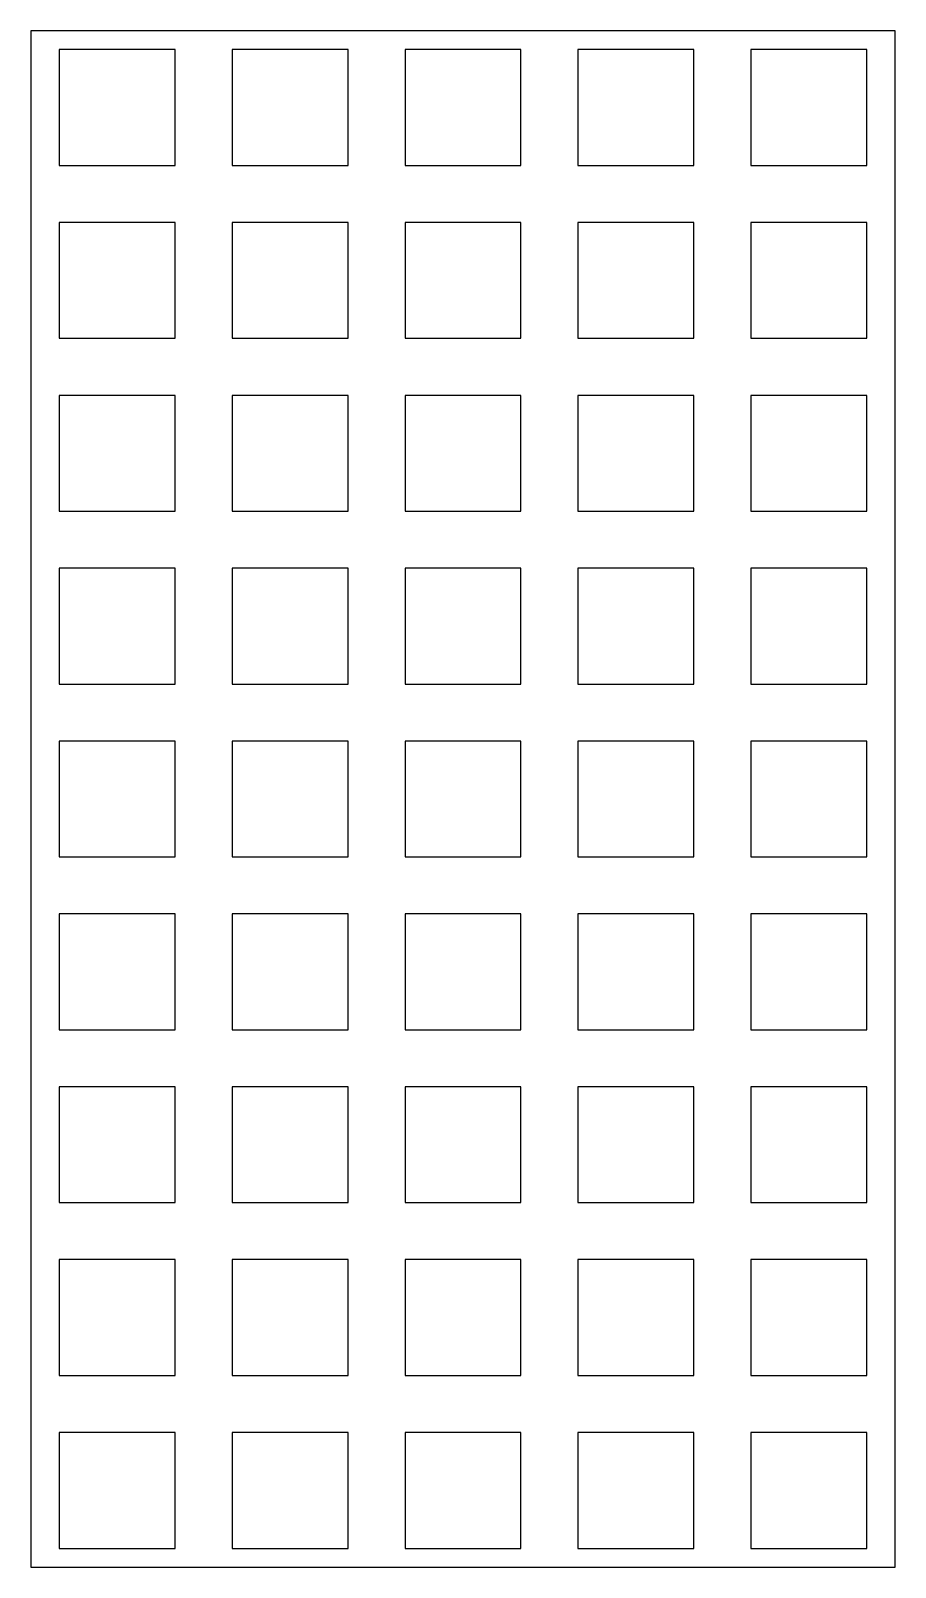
# Model space of a CAD drawing. Header units: millimetres. Extents: x 2489 to 2714, y 1449 to 1849.
import ezdxf

# ---------------------------------------------------------------- set-up
doc = ezdxf.new("R2010")
doc.units = ezdxf.units.MM
doc.layers.add('Holder_layout', color=150, linetype='Continuous')
doc.layers.add('holder_squares', color=220, linetype='Continuous')

msp = doc.modelspace()

# ---------------------------------------------------------------- linework, layer by layer
at = {"layer": 'Holder_layout'}
msp.add_lwpolyline([(2488.74, 1849.08), (2488.74, 1449.08), (2713.74, 1449.08), (2713.74, 1849.08), (2488.74, 1849.08)], dxfattribs=at)
at = {"layer": 'holder_squares'}
for points in [[(2496.16, 1814.01), (2526.31, 1814.01), (2526.31, 1844.16), (2496.16, 1844.16), (2496.16, 1814.01)], [(2541.16, 1814.01), (2571.31, 1814.01), (2571.31, 1844.16), (2541.16, 1844.16), (2541.16, 1814.01)], [(2586.16, 1814.01), (2616.31, 1814.01), (2616.31, 1844.16), (2586.16, 1844.16), (2586.16, 1814.01)], [(2631.16, 1814.01), (2661.31, 1814.01), (2661.31, 1844.16), (2631.16, 1844.16), (2631.16, 1814.01)], [(2676.16, 1814.01), (2706.31, 1814.01), (2706.31, 1844.16), (2676.16, 1844.16), (2676.16, 1814.01)], [(2496.16, 1769.01), (2526.31, 1769.01), (2526.31, 1799.16), (2496.16, 1799.16), (2496.16, 1769.01)], [(2541.16, 1769.01), (2571.31, 1769.01), (2571.31, 1799.16), (2541.16, 1799.16), (2541.16, 1769.01)], [(2586.16, 1769.01), (2616.31, 1769.01), (2616.31, 1799.16), (2586.16, 1799.16), (2586.16, 1769.01)], [(2631.16, 1769.01), (2661.31, 1769.01), (2661.31, 1799.16), (2631.16, 1799.16), (2631.16, 1769.01)], [(2676.16, 1769.01), (2706.31, 1769.01), (2706.31, 1799.16), (2676.16, 1799.16), (2676.16, 1769.01)], [(2496.16, 1724.01), (2526.31, 1724.01), (2526.31, 1754.16), (2496.16, 1754.16), (2496.16, 1724.01)], [(2541.16, 1724.01), (2571.31, 1724.01), (2571.31, 1754.16), (2541.16, 1754.16), (2541.16, 1724.01)], [(2586.16, 1724.01), (2616.31, 1724.01), (2616.31, 1754.16), (2586.16, 1754.16), (2586.16, 1724.01)], [(2631.16, 1724.01), (2661.31, 1724.01), (2661.31, 1754.16), (2631.16, 1754.16), (2631.16, 1724.01)], [(2676.16, 1724.01), (2706.31, 1724.01), (2706.31, 1754.16), (2676.16, 1754.16), (2676.16, 1724.01)], [(2496.16, 1679.01), (2526.31, 1679.01), (2526.31, 1709.16), (2496.16, 1709.16), (2496.16, 1679.01)], [(2541.16, 1679.01), (2571.31, 1679.01), (2571.31, 1709.16), (2541.16, 1709.16), (2541.16, 1679.01)], [(2586.16, 1679.01), (2616.31, 1679.01), (2616.31, 1709.16), (2586.16, 1709.16), (2586.16, 1679.01)], [(2631.16, 1679.01), (2661.31, 1679.01), (2661.31, 1709.16), (2631.16, 1709.16), (2631.16, 1679.01)], [(2676.16, 1679.01), (2706.31, 1679.01), (2706.31, 1709.16), (2676.16, 1709.16), (2676.16, 1679.01)], [(2496.16, 1634.01), (2526.31, 1634.01), (2526.31, 1664.16), (2496.16, 1664.16), (2496.16, 1634.01)], [(2541.16, 1634.01), (2571.31, 1634.01), (2571.31, 1664.16), (2541.16, 1664.16), (2541.16, 1634.01)], [(2586.16, 1634.01), (2616.31, 1634.01), (2616.31, 1664.16), (2586.16, 1664.16), (2586.16, 1634.01)], [(2631.16, 1634.01), (2661.31, 1634.01), (2661.31, 1664.16), (2631.16, 1664.16), (2631.16, 1634.01)], [(2676.16, 1634.01), (2706.31, 1634.01), (2706.31, 1664.16), (2676.16, 1664.16), (2676.16, 1634.01)], [(2496.16, 1589.01), (2526.31, 1589.01), (2526.31, 1619.16), (2496.16, 1619.16), (2496.16, 1589.01)], [(2541.16, 1589.01), (2571.31, 1589.01), (2571.31, 1619.16), (2541.16, 1619.16), (2541.16, 1589.01)], [(2586.16, 1589.01), (2616.31, 1589.01), (2616.31, 1619.16), (2586.16, 1619.16), (2586.16, 1589.01)], [(2631.16, 1589.01), (2661.31, 1589.01), (2661.31, 1619.16), (2631.16, 1619.16), (2631.16, 1589.01)], [(2676.16, 1589.01), (2706.31, 1589.01), (2706.31, 1619.16), (2676.16, 1619.16), (2676.16, 1589.01)], [(2496.16, 1544.01), (2526.31, 1544.01), (2526.31, 1574.16), (2496.16, 1574.16), (2496.16, 1544.01)], [(2541.16, 1544.01), (2571.31, 1544.01), (2571.31, 1574.16), (2541.16, 1574.16), (2541.16, 1544.01)], [(2586.16, 1544.01), (2616.31, 1544.01), (2616.31, 1574.16), (2586.16, 1574.16), (2586.16, 1544.01)], [(2631.16, 1544.01), (2661.31, 1544.01), (2661.31, 1574.16), (2631.16, 1574.16), (2631.16, 1544.01)], [(2676.16, 1544.01), (2706.31, 1544.01), (2706.31, 1574.16), (2676.16, 1574.16), (2676.16, 1544.01)], [(2496.16, 1499.01), (2526.31, 1499.01), (2526.31, 1529.16), (2496.16, 1529.16), (2496.16, 1499.01)], [(2541.16, 1499.01), (2571.31, 1499.01), (2571.31, 1529.16), (2541.16, 1529.16), (2541.16, 1499.01)], [(2586.16, 1499.01), (2616.31, 1499.01), (2616.31, 1529.16), (2586.16, 1529.16), (2586.16, 1499.01)], [(2631.16, 1499.01), (2661.31, 1499.01), (2661.31, 1529.16), (2631.16, 1529.16), (2631.16, 1499.01)], [(2676.16, 1499.01), (2706.31, 1499.01), (2706.31, 1529.16), (2676.16, 1529.16), (2676.16, 1499.01)], [(2496.16, 1454.01), (2526.31, 1454.01), (2526.31, 1484.16), (2496.16, 1484.16), (2496.16, 1454.01)], [(2541.16, 1454.01), (2571.31, 1454.01), (2571.31, 1484.16), (2541.16, 1484.16), (2541.16, 1454.01)], [(2586.16, 1454.01), (2616.31, 1454.01), (2616.31, 1484.16), (2586.16, 1484.16), (2586.16, 1454.01)], [(2631.16, 1454.01), (2661.31, 1454.01), (2661.31, 1484.16), (2631.16, 1484.16), (2631.16, 1454.01)], [(2676.16, 1454.01), (2706.31, 1454.01), (2706.31, 1484.16), (2676.16, 1484.16), (2676.16, 1454.01)]]:
    msp.add_lwpolyline(points, dxfattribs=at)

doc.saveas('drawing.dxf')
